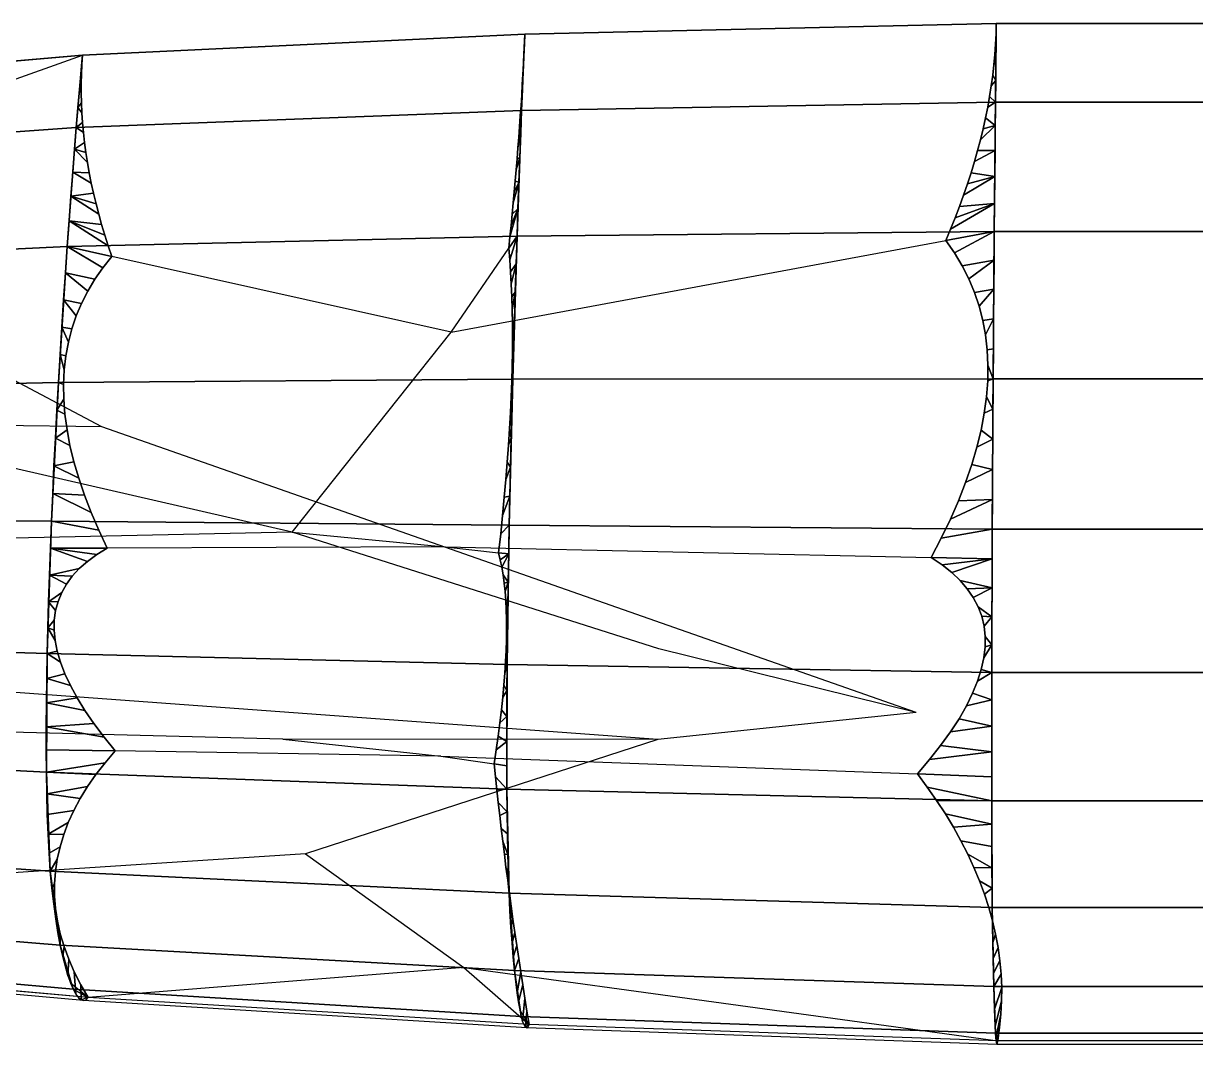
# Model space of a CAD drawing. Header units: metres. Extents: x -1431 to 1431, y -345 to 281.
# Drawn here: x -747 to -29, y -345 to 281 of the extents above; entities that cross this region are included whole.
import ezdxf

# ---------------------------------------------------------------- set-up
doc = ezdxf.new("R2010")
doc.units = ezdxf.units.M

msp = doc.modelspace()

# ---------------------------------------------------------------- linework, layer by layer
for p, q in [((-150.77, 280.88, -98.63), (-439.86, 274.37, -132.35)), ((0, 280.88, -98.63), (-150.77, 280.88, -98.63)), ((-439.86, 274.37, -132.35), (-711.01, 261.44, -201.77)), ((-961.9, 172.04, -623.26), (-711.01, 261.44, -201.77)), ((-711.01, 261.44, -201.77), (-957.79, 240.06, -311.42)), ((-699.13, 33.7, -1372.74), (-961.9, 172.04, -623.26)), ((-484.98, 91.65, -429.08), (-181.75, 147.8, -92.26)), ((-484.98, 91.65, -429.08), (-693.11, 137.97, -197.01)), ((-484.98, 91.65, -429.08), (-449.77, 143.05, -137.09)), ((-582.59, -30.88, -1114.06), (-484.98, 91.65, -429.08)), ((-582.59, -30.88, -1114.06), (-977.12, 59.32, -668.27)), ((-699.13, 33.7, -1372.74), (-1240.76, 39.12, -980.87)), ((-200, -141.42, -2435.08), (-699.13, 33.7, -1372.74)), ((-582.59, -30.88, -1114.06), (-991.45, -40.07, -650.24)), ((-357.61, -102.4, -1962.18), (-582.59, -30.88, -1114.06)), ((-582.59, -30.88, -1114.06), (-488.78, -39.91, -401.74)), ((-488.78, -39.91, -401.74), (-695.93, -40.74, -167.51)), ((-488.78, -39.91, -401.74), (-190.71, -46.48, -60.32)), ((-488.78, -39.91, -401.74), (-455.92, -43.61, -108.9)), ((-358.37, -158.08, -1961.12), (-1184.02, -97.77, -1105.21)), ((-200, -141.42, -2435.08), (-357.61, -102.4, -1962.18)), ((-200, -141.42, -2435.08), (-358.37, -158.08, -1961.12)), ((-588.25, -157.94, -1101), (-997.69, -147.39, -640.74)), ((-358.37, -158.08, -1961.12), (-588.25, -157.94, -1101)), ((-588.25, -157.94, -1101), (-491.47, -168.29, -391.52)), ((-358.37, -158.08, -1961.12), (-574.27, -228.14, -1141.45)), ((-491.47, -168.29, -391.52), (-690.97, -165.06, -166.54)), ((-491.47, -168.29, -391.52), (-199.2, -179.2, -60.63)), ((-491.47, -168.29, -391.52), (-458.67, -173.08, -111.63)), ((-574.27, -228.14, -1141.45), (-964.93, -253.73, -691.08)), ((-574.27, -228.14, -1141.45), (-477.23, -297.84, -477.07)), ((-707.56, -316.33, -214.6), (-955.94, -293.84, -315.42)), ((-710.4, -318.16, -204.05), (-960.07, -295.39, -306.5)), ((-477.23, -297.84, -477.07), (-707.56, -316.33, -214.6)), ((-477.23, -297.84, -477.07), (-149.92, -342.86, -125.4)), ((-477.23, -297.84, -477.07), (-437.22, -332.72, -153.26)), ((-707.56, -316.33, -214.6), (-718.44, -307.36, -174.09)), ((-438.7, -334.77, -141.55), (-710.4, -318.16, -204.05)), ((-437.22, -332.72, -153.26), (-707.56, -316.33, -214.6)), ((-437.22, -332.72, -153.26), (-442.92, -323.8, -108.13)), ((-150.32, -345.08, -112.95), (-438.7, -334.77, -141.55)), ((-149.92, -342.86, -125.4), (-437.22, -332.72, -153.26)), ((-149.92, -342.86, -125.4), (-151.45, -334.09, -77.27)), ((0, -342.86, -125.4), (-149.92, -342.86, -125.4)), ((0, -345.08, -112.95), (-150.32, -345.08, -112.95))]:
    msp.add_line(p, q)
for points in [[(-181.75, 147.8, -92.26), (-178.79, 154.83, -90.92), (-175.98, 161.82, -89.75), (-173.32, 168.76, -88.76), (-170.81, 175.67, -87.94), (-168.44, 182.54, -87.3), (-166.23, 189.37, -86.83), (-164.16, 196.16, -86.54), (-162.24, 202.91, -86.42), (-160.47, 209.62, -86.47), (-158.84, 216.3, -86.7), (-157.37, 222.93, -87.11), (-156.04, 229.53, -87.69), (-154.87, 236.08, -88.45), (-153.84, 242.6, -89.38), (-152.95, 249.08, -90.48), (-152.22, 255.52, -91.76), (-151.64, 261.92, -93.22), (-151.2, 268.28, -94.85), (-150.91, 274.6, -96.65), (-150.77, 280.88, -98.63)], [(-150.77, 280.88, -98.63), (-150.82, 276.34, -97.01), (-150.91, 268.19, -94.2), (-151.02, 257.85, -90.7), (-151.15, 245.88, -86.74), (-151.29, 232.6, -82.46), (-151.43, 218.25, -77.96), (-151.58, 203.01, -73.34), (-151.72, 187.02, -68.64), (-151.87, 170.42, -63.93), (-152.02, 153.31, -59.24), (-152.17, 135.77, -54.61), (-152.31, 117.9, -50.08), (-152.45, 99.77, -45.67), (-152.59, 81.45, -41.4), (-152.72, 63, -37.31), (-152.84, 44.48, -33.41), (-152.96, 25.95, -29.73), (-153.07, 7.46, -26.27), (-153.17, -10.94, -23.08), (-153.26, -29.21, -20.15), (-153.35, -47.3, -17.52), (-153.42, -65.17, -15.2), (-153.48, -82.78, -13.21), (-153.54, -100.09, -11.56), (-153.58, -117.06, -10.28), (-153.61, -133.66, -9.36), (-153.62, -149.86, -8.85), (-153.63, -165.62, -8.73), (-153.62, -180.9, -9.02), (-153.6, -195.68, -9.74), (-153.56, -209.93, -10.9), (-153.51, -223.62, -12.46), (-153.44, -236.72, -14.63), (-153.35, -249.18, -17.58), (-153.23, -261, -21.33), (-153.09, -272.14, -25.78), (-152.92, -282.57, -30.87), (-152.74, -292.28, -36.5), (-152.55, -301.24, -42.61), (-152.35, -309.44, -49.09), (-152.13, -316.84, -55.89), (-151.91, -323.43, -62.89), (-151.68, -329.18, -70.06), (-151.45, -334.09, -77.27), (-151.22, -338.11, -84.6), (-150.99, -341.25, -91.69), (-150.76, -343.46, -99.05), (-150.54, -344.75, -105.91), (-150.32, -345.08, -112.95), (-150.11, -344.43, -119.6), (-149.92, -342.86, -125.4)], [(-439.86, 274.37, -132.35), (-440.05, 269.96, -130.79), (-440.39, 262.05, -128.1), (-440.82, 252.02, -124.74), (-441.3, 240.41, -120.94), (-441.82, 227.52, -116.83), (-442.36, 213.59, -112.52), (-442.92, 198.8, -108.07), (-443.49, 183.28, -103.55), (-444.07, 167.16, -99.01), (-444.64, 150.55, -94.5), (-445.2, 133.53, -90.03), (-445.75, 116.18, -85.65), (-446.29, 98.57, -81.39), (-446.81, 80.78, -77.26), (-447.31, 62.86, -73.29), (-447.79, 44.87, -69.5), (-448.25, 26.88, -65.92), (-448.67, 8.91, -62.56), (-449.07, -8.97, -59.43), (-449.43, -26.72, -56.56), (-449.76, -44.3, -53.97), (-450.05, -61.67, -51.66), (-450.3, -78.78, -49.67), (-450.51, -95.61, -48.01), (-450.67, -112.12, -46.69), (-450.8, -128.26, -45.72), (-450.87, -144.02, -45.13), (-450.9, -159.35, -44.91), (-450.88, -174.22, -45.08), (-450.8, -188.61, -45.65), (-450.68, -202.48, -46.64), (-450.51, -215.81, -48.02), (-450.26, -228.57, -49.97), (-449.92, -240.72, -52.65), (-449.49, -252.25, -56.1), (-448.97, -263.12, -60.2), (-448.37, -273.31, -64.9), (-447.71, -282.81, -70.13), (-447, -291.57, -75.8), (-446.24, -299.59, -81.84), (-445.44, -306.85, -88.16), (-444.61, -313.32, -94.7), (-443.77, -318.97, -101.39), (-442.92, -323.8, -108.13), (-442.05, -327.78, -114.98), (-441.21, -330.89, -121.62), (-440.34, -333.1, -128.51), (-439.53, -334.4, -134.94), (-438.7, -334.77, -141.55), (-437.91, -334.2, -147.8), (-437.22, -332.72, -153.26)], [(-449.77, 143.05, -137.09), (-449.04, 150.08, -134.75), (-448.34, 157.06, -132.62), (-447.66, 164, -130.72), (-447.01, 170.88, -129.04), (-446.37, 177.71, -127.58), (-445.77, 184.5, -126.35), (-445.19, 191.23, -125.33), (-444.63, 197.92, -124.54), (-444.1, 204.56, -123.97), (-443.59, 211.15, -123.62), (-443.11, 217.69, -123.49), (-442.65, 224.19, -123.59), (-442.21, 230.63, -123.91), (-441.8, 237.02, -124.45), (-441.42, 243.37, -125.21), (-441.06, 249.67, -126.19), (-440.72, 255.92, -127.4), (-440.41, 262.11, -128.83), (-440.12, 268.27, -130.48), (-439.86, 274.37, -132.35)], [(-711.01, 261.44, -201.77), (-711.4, 257.26, -200.32), (-712.07, 249.77, -197.82), (-712.9, 240.27, -194.7), (-713.85, 229.26, -191.17), (-714.88, 217.04, -187.35), (-715.96, 203.84, -183.33), (-717.07, 189.81, -179.18), (-718.2, 175.1, -174.96), (-719.34, 159.81, -170.72), (-720.48, 144.06, -166.49), (-721.6, 127.91, -162.31), (-722.7, 111.45, -158.2), (-723.78, 94.75, -154.19), (-724.82, 77.86, -150.3), (-725.83, 60.86, -146.55), (-726.79, 43.79, -142.97), (-727.7, 26.71, -139.57), (-728.56, 9.65, -136.36), (-729.36, -7.32, -133.38), (-730.1, -24.18, -130.62), (-730.78, -40.88, -128.11), (-731.38, -57.38, -125.87), (-731.9, -73.64, -123.91), (-732.35, -89.63, -122.25), (-732.71, -105.32, -120.9), (-732.99, -120.66, -119.87), (-733.17, -135.64, -119.18), (-733.27, -150.23, -118.83), (-733.27, -164.38, -118.84), (-733.17, -178.07, -119.21), (-732.96, -191.28, -119.97), (-732.66, -203.98, -121.08), (-732.23, -216.14, -122.7), (-731.61, -227.73, -125), (-730.81, -238.73, -127.98), (-729.85, -249.11, -131.57), (-728.74, -258.86, -135.7), (-727.5, -267.95, -140.31), (-726.16, -276.35, -145.32), (-724.72, -284.05, -150.67), (-723.21, -291.02, -156.29), (-721.65, -297.24, -162.11), (-720.05, -302.7, -168.08), (-718.44, -307.36, -174.09), (-716.79, -311.22, -180.22), (-715.2, -314.25, -186.15), (-713.54, -316.42, -192.33), (-711.99, -317.73, -198.11), (-710.4, -318.16, -204.05), (-708.88, -317.68, -209.68), (-707.56, -316.33, -214.6)], [(-693.11, 137.97, -197.01), (-695.32, 144.53, -195.72), (-697.4, 151.06, -194.59), (-699.34, 157.54, -193.63), (-701.14, 163.99, -192.82), (-702.8, 170.39, -192.18), (-704.32, 176.75, -191.69), (-705.7, 183.06, -191.37), (-706.94, 189.34, -191.2), (-708.04, 195.58, -191.2), (-709.01, 201.77, -191.36), (-709.83, 207.92, -191.68), (-710.52, 214.04, -192.15), (-711.07, 220.11, -192.79), (-711.48, 226.13, -193.59), (-711.75, 232.12, -194.55), (-711.88, 238.07, -195.67), (-711.87, 243.97, -196.96), (-711.72, 249.84, -198.4), (-711.43, 255.66, -200), (-711.01, 261.44, -201.77)], [(-190.71, -46.48, -60.32), (-184.53, -34.65, -55.25), (-178.96, -23.05, -50.88), (-173.99, -11.67, -47.22), (-169.62, -0.52, -44.26), (-165.85, 10.42, -41.99), (-162.69, 21.13, -40.43), (-160.13, 31.62, -39.57), (-158.17, 41.89, -39.42), (-156.82, 51.94, -39.96), (-156.07, 61.76, -41.21), (-155.92, 71.37, -43.15), (-156.38, 80.75, -45.8), (-157.44, 89.91, -49.15), (-159.1, 98.84, -53.21), (-161.37, 107.56, -57.96), (-164.24, 116.05, -63.42), (-167.71, 124.32, -69.57), (-171.79, 132.37, -76.43), (-176.47, 140.2, -83.99), (-181.75, 147.8, -92.26)], [(-695.93, -40.74, -167.51), (-701.14, -29.71, -162.88), (-705.79, -18.9, -158.89), (-709.88, -8.31, -155.55), (-713.4, 2.06, -152.84), (-716.36, 12.2, -150.78), (-718.75, 22.13, -149.37), (-720.58, 31.84, -148.59), (-721.85, 41.32, -148.46), (-722.56, 50.59, -148.97), (-722.7, 59.64, -150.12), (-722.27, 68.46, -151.92), (-721.29, 77.07, -154.36), (-719.74, 85.45, -157.44), (-717.62, 93.61, -161.16), (-714.95, 101.56, -165.53), (-711.71, 109.28, -170.54), (-707.9, 116.78, -176.19), (-703.53, 124.07, -182.49), (-698.6, 131.13, -189.43), (-693.11, 137.97, -197.01)], [(-455.92, -43.61, -108.9), (-454.67, -32.03, -101.81), (-453.51, -20.69, -95.62), (-452.46, -9.58, -90.32), (-451.5, 1.29, -85.91), (-450.65, 11.92, -82.4), (-449.89, 22.32, -79.78), (-449.24, 32.48, -78.06), (-448.68, 42.41, -77.23), (-448.23, 52.09, -77.3), (-447.87, 61.54, -78.26), (-447.61, 70.76, -80.12), (-447.45, 79.74, -82.87), (-447.39, 88.48, -86.52), (-447.44, 96.98, -91.06), (-447.58, 105.25, -96.49), (-447.82, 113.29, -102.82), (-448.16, 121.08, -110.05), (-448.6, 128.64, -118.17), (-449.14, 135.97, -127.19), (-449.77, 143.05, -137.09)], [(-690.97, -165.06, -166.54), (-697.87, -156.58, -158.93), (-704.07, -148.33, -152.13), (-709.57, -140.32, -146.13), (-714.37, -132.55, -140.94), (-718.47, -125.02, -136.56), (-721.87, -117.73, -132.98), (-724.56, -110.68, -130.21), (-726.56, -103.87, -128.24), (-727.86, -97.29, -127.08), (-728.46, -90.96, -126.73), (-728.36, -84.86, -127.18), (-727.56, -79, -128.44), (-726.05, -73.38, -130.5), (-723.85, -68, -133.37), (-720.95, -62.86, -137.04), (-717.34, -57.96, -141.53), (-713.04, -53.29, -146.81), (-708.04, -48.87, -152.91), (-702.33, -44.68, -159.81), (-695.93, -40.74, -167.51)], [(-458.67, -173.08, -111.63), (-457.38, -164.43, -100.85), (-456.2, -156.01, -91.18), (-455.14, -147.82, -82.64), (-454.21, -139.85, -75.22), (-453.4, -132.12, -68.92), (-452.71, -124.62, -63.75), (-452.15, -117.34, -59.69), (-451.71, -110.29, -56.75), (-451.38, -103.48, -54.93), (-451.19, -96.89, -54.24), (-451.11, -90.53, -54.66), (-451.15, -84.4, -56.2), (-451.32, -78.5, -58.87), (-451.61, -72.83, -62.66), (-452.02, -67.38, -67.56), (-452.56, -62.17, -73.59), (-453.22, -57.19, -80.74), (-453.99, -52.43, -89), (-454.9, -47.9, -98.39), (-455.92, -43.61, -108.9)], [(-199.2, -179.2, -60.63), (-191.69, -170.38, -52.25), (-184.93, -161.8, -44.75), (-178.91, -153.44, -38.13), (-173.64, -145.31, -32.39), (-169.12, -137.41, -27.53), (-165.34, -129.74, -23.56), (-162.31, -122.3, -20.46), (-160.02, -115.09, -18.24), (-158.48, -108.11, -16.91), (-157.68, -101.36, -16.45), (-157.63, -94.84, -16.88), (-158.32, -88.55, -18.18), (-159.76, -82.49, -20.37), (-161.95, -76.65, -23.43), (-164.88, -71.05, -27.38), (-168.55, -65.68, -32.21), (-172.97, -60.53, -37.92), (-178.14, -55.62, -44.5), (-184.05, -50.93, -51.97), (-190.71, -46.48, -60.32)], [(-707.56, -316.33, -214.6), (-712.13, -308.43, -201.5), (-716.12, -300.56, -189.52), (-719.55, -292.74, -178.66), (-722.41, -284.94, -168.94), (-724.71, -277.18, -160.34), (-726.43, -269.46, -152.87), (-727.59, -261.77, -146.52), (-728.18, -254.12, -141.3), (-728.2, -246.5, -137.21), (-727.66, -238.92, -134.24), (-726.54, -231.38, -132.4), (-724.86, -223.87, -131.69), (-722.61, -216.39, -132.1), (-719.8, -208.95, -133.64), (-716.41, -201.55, -136.31), (-712.46, -194.18, -140.1), (-707.94, -186.85, -145.02), (-702.85, -179.55, -151.07), (-697.19, -172.29, -158.24), (-690.97, -165.06, -166.54)], [(-437.22, -332.72, -153.26), (-438.55, -324.62, -138.12), (-439.86, -316.54, -124.36), (-441.14, -308.47, -111.97), (-442.4, -300.41, -100.95), (-443.62, -292.37, -91.32), (-444.82, -284.33, -83.05), (-445.99, -276.31, -76.16), (-447.13, -268.3, -70.64), (-448.25, -260.3, -66.5), (-449.33, -252.31, -63.73), (-450.39, -244.34, -62.34), (-451.42, -236.37, -62.32), (-452.43, -228.42, -63.67), (-453.4, -220.48, -66.4), (-454.35, -212.55, -70.5), (-455.27, -204.63, -75.98), (-456.16, -196.73, -82.83), (-457.03, -188.83, -91.05), (-457.86, -180.95, -100.65), (-458.67, -173.08, -111.63)], [(-149.92, -342.86, -125.4), (-148.74, -334.67, -109.9), (-147.94, -326.48, -95.7), (-147.52, -318.3, -82.78), (-147.49, -310.11, -71.16), (-147.84, -301.92, -60.82), (-148.58, -293.74, -51.78), (-149.7, -285.55, -44.02), (-151.2, -277.37, -37.56), (-153.09, -269.18, -32.38), (-155.36, -261, -28.5), (-158.02, -252.82, -25.91), (-161.06, -244.63, -24.6), (-164.48, -236.45, -24.59), (-168.29, -228.27, -25.87), (-172.48, -220.09, -28.43), (-177.06, -211.91, -32.29), (-182.02, -203.73, -37.44), (-187.36, -195.55, -43.88), (-193.09, -187.38, -51.61), (-199.2, -179.2, -60.63)]]:
    msp.add_polyline3d(points)
for points in [[(-150.77, 280.88, -98.63), (-151.29, 232.6, -82.46), (-441.82, 227.52, -116.83), (-439.86, 274.37, -132.35)], [(150.77, 280.88, -98.63), (151.29, 232.6, -82.46), (-151.29, 232.6, -82.46), (-150.77, 280.88, -98.63)], [(-150.82, 276.34, -97.01), (-150.77, 280.88, -98.63), (-150.77, 280.88, -98.63), (-150.91, 274.6, -96.65)], [(-439.86, 274.37, -132.35), (-441.82, 227.52, -116.83), (-714.88, 217.04, -187.35), (-711.01, 261.44, -201.77)], [(-440.05, 269.96, -130.79), (-439.86, 274.37, -132.35), (-439.86, 274.37, -132.35), (-440.12, 268.27, -130.48)], [(-150.91, 268.19, -94.2), (-150.82, 276.34, -97.01), (-150.91, 274.6, -96.65), (-151.2, 268.28, -94.85)], [(-440.39, 262.05, -128.1), (-440.05, 269.96, -130.79), (-440.12, 268.27, -130.48), (-440.41, 262.11, -128.83)], [(-151.02, 257.85, -90.7), (-150.91, 268.19, -94.2), (-151.2, 268.28, -94.85), (-151.64, 261.92, -93.22)], [(-711.01, 261.44, -201.77), (-714.88, 217.04, -187.35), (-963.66, 199.24, -298.75), (-957.79, 240.06, -311.42)], [(-711.4, 257.26, -200.32), (-711.01, 261.44, -201.77), (-711.01, 261.44, -201.77), (-711.43, 255.66, -200)], [(-440.82, 252.02, -124.74), (-440.39, 262.05, -128.1), (-440.41, 262.11, -128.83), (-440.72, 255.92, -127.4)], [(-151.02, 257.85, -90.7), (-151.02, 257.85, -90.7), (-151.64, 261.92, -93.22), (-152.22, 255.52, -91.76)], [(-712.07, 249.77, -197.82), (-711.4, 257.26, -200.32), (-711.43, 255.66, -200), (-711.72, 249.84, -198.4)], [(-441.3, 240.41, -120.94), (-440.82, 252.02, -124.74), (-441.06, 249.67, -126.19), (-441.42, 243.37, -125.21)], [(-440.82, 252.02, -124.74), (-440.82, 252.02, -124.74), (-440.72, 255.92, -127.4), (-441.06, 249.67, -126.19)], [(-151.15, 245.88, -86.74), (-151.02, 257.85, -90.7), (-152.22, 255.52, -91.76), (-152.95, 249.08, -90.48)], [(-712.9, 240.27, -194.7), (-712.07, 249.77, -197.82), (-711.72, 249.84, -198.4), (-711.87, 243.97, -196.96)], [(-151.29, 232.6, -82.46), (-151.15, 245.88, -86.74), (-153.84, 242.6, -89.38), (-154.87, 236.08, -88.45)], [(-151.15, 245.88, -86.74), (-151.15, 245.88, -86.74), (-152.95, 249.08, -90.48), (-153.84, 242.6, -89.38)], [(-713.85, 229.26, -191.17), (-712.9, 240.27, -194.7), (-711.88, 238.07, -195.67), (-711.75, 232.12, -194.55)], [(-712.9, 240.27, -194.7), (-712.9, 240.27, -194.7), (-711.87, 243.97, -196.96), (-711.88, 238.07, -195.67)], [(-441.82, 227.52, -116.83), (-441.3, 240.41, -120.94), (-441.8, 237.02, -124.45), (-442.21, 230.63, -123.91)], [(-441.3, 240.41, -120.94), (-441.3, 240.41, -120.94), (-441.42, 243.37, -125.21), (-441.8, 237.02, -124.45)], [(-713.85, 229.26, -191.17), (-713.85, 229.26, -191.17), (-711.75, 232.12, -194.55), (-711.48, 226.13, -193.59)], [(-151.29, 232.6, -82.46), (-152.02, 153.31, -59.24), (-444.64, 150.55, -94.5), (-441.82, 227.52, -116.83)], [(-441.82, 227.52, -116.83), (-441.82, 227.52, -116.83), (-442.21, 230.63, -123.91), (-442.65, 224.19, -123.59)], [(-151.43, 218.25, -77.96), (-151.29, 232.6, -82.46), (-156.04, 229.53, -87.69), (-157.37, 222.93, -87.11)], [(-151.29, 232.6, -82.46), (-151.29, 232.6, -82.46), (-154.87, 236.08, -88.45), (-156.04, 229.53, -87.69)], [(151.29, 232.6, -82.46), (152.02, 153.31, -59.24), (-152.02, 153.31, -59.24), (-151.29, 232.6, -82.46)], [(-441.82, 227.52, -116.83), (-444.64, 150.55, -94.5), (-720.48, 144.06, -166.49), (-714.88, 217.04, -187.35)], [(-714.88, 217.04, -187.35), (-713.85, 229.26, -191.17), (-711.48, 226.13, -193.59), (-711.07, 220.11, -192.79)], [(-442.36, 213.59, -112.52), (-441.82, 227.52, -116.83), (-442.65, 224.19, -123.59), (-443.11, 217.69, -123.49)], [(-151.43, 218.25, -77.96), (-151.43, 218.25, -77.96), (-157.37, 222.93, -87.11), (-158.84, 216.3, -86.7)], [(-714.88, 217.04, -187.35), (-720.48, 144.06, -166.49), (-972.2, 132.1, -280.33), (-963.66, 199.24, -298.75)], [(-715.96, 203.84, -183.33), (-714.88, 217.04, -187.35), (-710.52, 214.04, -192.15), (-709.83, 207.92, -191.68)], [(-714.88, 217.04, -187.35), (-714.88, 217.04, -187.35), (-711.07, 220.11, -192.79), (-710.52, 214.04, -192.15)], [(-442.36, 213.59, -112.52), (-442.36, 213.59, -112.52), (-443.11, 217.69, -123.49), (-443.59, 211.15, -123.62)], [(-151.58, 203.01, -73.34), (-151.43, 218.25, -77.96), (-160.47, 209.62, -86.47), (-162.24, 202.91, -86.42)], [(-151.43, 218.25, -77.96), (-151.43, 218.25, -77.96), (-158.84, 216.3, -86.7), (-160.47, 209.62, -86.47)], [(-442.92, 198.8, -108.07), (-442.36, 213.59, -112.52), (-444.1, 204.56, -123.97), (-444.63, 197.92, -124.54)], [(-442.36, 213.59, -112.52), (-442.36, 213.59, -112.52), (-443.59, 211.15, -123.62), (-444.1, 204.56, -123.97)], [(-717.07, 189.81, -179.18), (-715.96, 203.84, -183.33), (-708.04, 195.58, -191.2), (-706.94, 189.34, -191.2)], [(-715.96, 203.84, -183.33), (-715.96, 203.84, -183.33), (-709.83, 207.92, -191.68), (-709.01, 201.77, -191.36)], [(-715.96, 203.84, -183.33), (-715.96, 203.84, -183.33), (-709.01, 201.77, -191.36), (-708.04, 195.58, -191.2)], [(-151.72, 187.02, -68.64), (-151.58, 203.01, -73.34), (-164.16, 196.16, -86.54), (-166.23, 189.37, -86.83)], [(-151.58, 203.01, -73.34), (-151.58, 203.01, -73.34), (-162.24, 202.91, -86.42), (-164.16, 196.16, -86.54)], [(-443.49, 183.28, -103.55), (-442.92, 198.8, -108.07), (-445.19, 191.23, -125.33), (-445.77, 184.5, -126.35)], [(-442.92, 198.8, -108.07), (-442.92, 198.8, -108.07), (-444.63, 197.92, -124.54), (-445.19, 191.23, -125.33)], [(-718.2, 175.1, -174.96), (-717.07, 189.81, -179.18), (-705.7, 183.06, -191.37), (-704.32, 176.75, -191.69)], [(-717.07, 189.81, -179.18), (-717.07, 189.81, -179.18), (-706.94, 189.34, -191.2), (-705.7, 183.06, -191.37)], [(-151.87, 170.42, -63.93), (-151.72, 187.02, -68.64), (-170.81, 175.67, -87.94), (-173.32, 168.76, -88.76)], [(-151.72, 187.02, -68.64), (-151.72, 187.02, -68.64), (-168.44, 182.54, -87.3), (-170.81, 175.67, -87.94)], [(-151.72, 187.02, -68.64), (-151.72, 187.02, -68.64), (-166.23, 189.37, -86.83), (-168.44, 182.54, -87.3)], [(-444.07, 167.16, -99.01), (-443.49, 183.28, -103.55), (-447.01, 170.88, -129.04), (-447.66, 164, -130.72)], [(-443.49, 183.28, -103.55), (-443.49, 183.28, -103.55), (-446.37, 177.71, -127.58), (-447.01, 170.88, -129.04)], [(-443.49, 183.28, -103.55), (-443.49, 183.28, -103.55), (-445.77, 184.5, -126.35), (-446.37, 177.71, -127.58)], [(-719.34, 159.81, -170.72), (-718.2, 175.1, -174.96), (-701.14, 163.99, -192.82), (-699.34, 157.54, -193.63)], [(-718.2, 175.1, -174.96), (-718.2, 175.1, -174.96), (-704.32, 176.75, -191.69), (-702.8, 170.39, -192.18)], [(-718.2, 175.1, -174.96), (-718.2, 175.1, -174.96), (-702.8, 170.39, -192.18), (-701.14, 163.99, -192.82)], [(-444.64, 150.55, -94.5), (-444.07, 167.16, -99.01), (-449.04, 150.08, -134.75), (-449.77, 143.05, -137.09)], [(-444.07, 167.16, -99.01), (-444.07, 167.16, -99.01), (-448.34, 157.06, -132.62), (-449.04, 150.08, -134.75)], [(-444.07, 167.16, -99.01), (-444.07, 167.16, -99.01), (-447.66, 164, -130.72), (-448.34, 157.06, -132.62)], [(-152.02, 153.31, -59.24), (-151.87, 170.42, -63.93), (-178.79, 154.83, -90.92), (-181.75, 147.8, -92.26)], [(-151.87, 170.42, -63.93), (-151.87, 170.42, -63.93), (-175.98, 161.82, -89.75), (-178.79, 154.83, -90.92)], [(-151.87, 170.42, -63.93), (-151.87, 170.42, -63.93), (-173.32, 168.76, -88.76), (-175.98, 161.82, -89.75)], [(-720.48, 144.06, -166.49), (-719.34, 159.81, -170.72), (-695.32, 144.53, -195.72), (-693.11, 137.97, -197.01)], [(-719.34, 159.81, -170.72), (-719.34, 159.81, -170.72), (-697.4, 151.06, -194.59), (-695.32, 144.53, -195.72)], [(-719.34, 159.81, -170.72), (-719.34, 159.81, -170.72), (-699.34, 157.54, -193.63), (-697.4, 151.06, -194.59)], [(-152.02, 153.31, -59.24), (-152.72, 63, -37.31), (-447.31, 62.86, -73.29), (-444.64, 150.55, -94.5)], [(-152.02, 153.31, -59.24), (-152.02, 153.31, -59.24), (-181.75, 147.8, -92.26), (-176.47, 140.2, -83.99)], [(-152.17, 135.77, -54.61), (-152.02, 153.31, -59.24), (-176.47, 140.2, -83.99), (-171.79, 132.37, -76.43)], [(152.02, 153.31, -59.24), (152.72, 63, -37.31), (-152.72, 63, -37.31), (-152.02, 153.31, -59.24)], [(-720.48, 144.06, -166.49), (-725.83, 60.86, -146.55), (-980.44, 55.5, -262.55), (-972.2, 132.1, -280.33)], [(-444.64, 150.55, -94.5), (-447.31, 62.86, -73.29), (-725.83, 60.86, -146.55), (-720.48, 144.06, -166.49)], [(-721.6, 127.91, -162.31), (-720.48, 144.06, -166.49), (-698.6, 131.13, -189.43), (-703.53, 124.07, -182.49)], [(-720.48, 144.06, -166.49), (-720.48, 144.06, -166.49), (-693.11, 137.97, -197.01), (-698.6, 131.13, -189.43)], [(-444.64, 150.55, -94.5), (-444.64, 150.55, -94.5), (-449.77, 143.05, -137.09), (-449.14, 135.97, -127.19)], [(-445.2, 133.53, -90.03), (-444.64, 150.55, -94.5), (-449.14, 135.97, -127.19), (-448.6, 128.64, -118.17)], [(-445.2, 133.53, -90.03), (-445.2, 133.53, -90.03), (-448.6, 128.64, -118.17), (-448.16, 121.08, -110.05)], [(-445.75, 116.18, -85.65), (-445.2, 133.53, -90.03), (-448.16, 121.08, -110.05), (-447.82, 113.29, -102.82)], [(-152.17, 135.77, -54.61), (-152.17, 135.77, -54.61), (-171.79, 132.37, -76.43), (-167.71, 124.32, -69.57)], [(-152.31, 117.9, -50.08), (-152.17, 135.77, -54.61), (-167.71, 124.32, -69.57), (-164.24, 116.05, -63.42)], [(-722.7, 111.45, -158.2), (-721.6, 127.91, -162.31), (-707.9, 116.78, -176.19), (-711.71, 109.28, -170.54)], [(-721.6, 127.91, -162.31), (-721.6, 127.91, -162.31), (-703.53, 124.07, -182.49), (-707.9, 116.78, -176.19)], [(-445.75, 116.18, -85.65), (-445.75, 116.18, -85.65), (-447.82, 113.29, -102.82), (-447.58, 105.25, -96.49)], [(-446.29, 98.57, -81.39), (-445.75, 116.18, -85.65), (-447.58, 105.25, -96.49), (-447.44, 96.98, -91.06)], [(-152.31, 117.9, -50.08), (-152.31, 117.9, -50.08), (-164.24, 116.05, -63.42), (-161.37, 107.56, -57.96)], [(-152.45, 99.77, -45.67), (-152.31, 117.9, -50.08), (-161.37, 107.56, -57.96), (-159.1, 98.84, -53.21)], [(-723.78, 94.75, -154.19), (-722.7, 111.45, -158.2), (-714.95, 101.56, -165.53), (-717.62, 93.61, -161.16)], [(-722.7, 111.45, -158.2), (-722.7, 111.45, -158.2), (-711.71, 109.28, -170.54), (-714.95, 101.56, -165.53)], [(-724.82, 77.86, -150.3), (-723.78, 94.75, -154.19), (-719.74, 85.45, -157.44), (-721.29, 77.07, -154.36)], [(-723.78, 94.75, -154.19), (-723.78, 94.75, -154.19), (-717.62, 93.61, -161.16), (-719.74, 85.45, -157.44)], [(-446.81, 80.78, -77.26), (-446.29, 98.57, -81.39), (-447.39, 88.48, -86.52), (-447.45, 79.74, -82.87)], [(-446.29, 98.57, -81.39), (-446.29, 98.57, -81.39), (-447.44, 96.98, -91.06), (-447.39, 88.48, -86.52)], [(-152.45, 99.77, -45.67), (-152.45, 99.77, -45.67), (-159.1, 98.84, -53.21), (-157.44, 89.91, -49.15)], [(-152.59, 81.45, -41.4), (-152.45, 99.77, -45.67), (-157.44, 89.91, -49.15), (-156.38, 80.75, -45.8)], [(-447.31, 62.86, -73.29), (-446.81, 80.78, -77.26), (-447.45, 79.74, -82.87), (-447.61, 70.76, -80.12)], [(-152.72, 63, -37.31), (-152.59, 81.45, -41.4), (-156.38, 80.75, -45.8), (-155.92, 71.37, -43.15)], [(-725.83, 60.86, -146.55), (-724.82, 77.86, -150.3), (-722.27, 68.46, -151.92), (-722.7, 59.64, -150.12)], [(-724.82, 77.86, -150.3), (-724.82, 77.86, -150.3), (-721.29, 77.07, -154.36), (-722.27, 68.46, -151.92)], [(-447.31, 62.86, -73.29), (-447.31, 62.86, -73.29), (-447.61, 70.76, -80.12), (-447.87, 61.54, -78.26)], [(-152.72, 63, -37.31), (-152.72, 63, -37.31), (-155.92, 71.37, -43.15), (-156.07, 61.76, -41.21)], [(-725.83, 60.86, -146.55), (-730.1, -24.18, -130.62), (-987.12, -22.84, -248.12), (-980.44, 55.5, -262.55)], [(-447.31, 62.86, -73.29), (-449.43, -26.72, -56.56), (-730.1, -24.18, -130.62), (-725.83, 60.86, -146.55)], [(-726.79, 43.79, -142.97), (-725.83, 60.86, -146.55), (-722.7, 59.64, -150.12), (-722.56, 50.59, -148.97)], [(-152.72, 63, -37.31), (-153.26, -29.21, -20.15), (-449.43, -26.72, -56.56), (-447.31, 62.86, -73.29)], [(-447.79, 44.87, -69.5), (-447.31, 62.86, -73.29), (-447.87, 61.54, -78.26), (-448.23, 52.09, -77.3)], [(-152.84, 44.48, -33.41), (-152.72, 63, -37.31), (-156.07, 61.76, -41.21), (-156.82, 51.94, -39.96)], [(152.72, 63, -37.31), (153.26, -29.21, -20.15), (-153.26, -29.21, -20.15), (-152.72, 63, -37.31)], [(-726.79, 43.79, -142.97), (-726.79, 43.79, -142.97), (-722.56, 50.59, -148.97), (-721.85, 41.32, -148.46)], [(-447.79, 44.87, -69.5), (-447.79, 44.87, -69.5), (-448.23, 52.09, -77.3), (-448.68, 42.41, -77.23)], [(-152.84, 44.48, -33.41), (-152.84, 44.48, -33.41), (-156.82, 51.94, -39.96), (-158.17, 41.89, -39.42)], [(-727.7, 26.71, -139.57), (-726.79, 43.79, -142.97), (-721.85, 41.32, -148.46), (-720.58, 31.84, -148.59)], [(-448.25, 26.88, -65.92), (-447.79, 44.87, -69.5), (-448.68, 42.41, -77.23), (-449.24, 32.48, -78.06)], [(-152.96, 25.95, -29.73), (-152.84, 44.48, -33.41), (-158.17, 41.89, -39.42), (-160.13, 31.62, -39.57)], [(-727.7, 26.71, -139.57), (-727.7, 26.71, -139.57), (-720.58, 31.84, -148.59), (-718.75, 22.13, -149.37)], [(-448.25, 26.88, -65.92), (-448.25, 26.88, -65.92), (-449.24, 32.48, -78.06), (-449.89, 22.32, -79.78)], [(-152.96, 25.95, -29.73), (-152.96, 25.95, -29.73), (-160.13, 31.62, -39.57), (-162.69, 21.13, -40.43)], [(-728.56, 9.65, -136.36), (-727.7, 26.71, -139.57), (-718.75, 22.13, -149.37), (-716.36, 12.2, -150.78)], [(-448.67, 8.91, -62.56), (-448.25, 26.88, -65.92), (-449.89, 22.32, -79.78), (-450.65, 11.92, -82.4)], [(-153.07, 7.46, -26.27), (-152.96, 25.95, -29.73), (-162.69, 21.13, -40.43), (-165.85, 10.42, -41.99)], [(-729.36, -7.32, -133.38), (-728.56, 9.65, -136.36), (-713.4, 2.06, -152.84), (-709.88, -8.31, -155.55)], [(-728.56, 9.65, -136.36), (-728.56, 9.65, -136.36), (-716.36, 12.2, -150.78), (-713.4, 2.06, -152.84)], [(-449.07, -8.97, -59.43), (-448.67, 8.91, -62.56), (-451.5, 1.29, -85.91), (-452.46, -9.58, -90.32)], [(-448.67, 8.91, -62.56), (-448.67, 8.91, -62.56), (-450.65, 11.92, -82.4), (-451.5, 1.29, -85.91)], [(-153.17, -10.94, -23.08), (-153.07, 7.46, -26.27), (-169.62, -0.52, -44.26), (-173.99, -11.67, -47.22)], [(-153.07, 7.46, -26.27), (-153.07, 7.46, -26.27), (-165.85, 10.42, -41.99), (-169.62, -0.52, -44.26)], [(-730.1, -24.18, -130.62), (-729.36, -7.32, -133.38), (-705.79, -18.9, -158.89), (-701.14, -29.71, -162.88)], [(-729.36, -7.32, -133.38), (-729.36, -7.32, -133.38), (-709.88, -8.31, -155.55), (-705.79, -18.9, -158.89)], [(-449.43, -26.72, -56.56), (-449.07, -8.97, -59.43), (-453.51, -20.69, -95.62), (-454.67, -32.03, -101.81)], [(-449.07, -8.97, -59.43), (-449.07, -8.97, -59.43), (-452.46, -9.58, -90.32), (-453.51, -20.69, -95.62)], [(-153.26, -29.21, -20.15), (-153.17, -10.94, -23.08), (-178.96, -23.05, -50.88), (-184.53, -34.65, -55.25)], [(-153.17, -10.94, -23.08), (-153.17, -10.94, -23.08), (-173.99, -11.67, -47.22), (-178.96, -23.05, -50.88)], [(-730.1, -24.18, -130.62), (-732.71, -105.32, -120.9), (-991.36, -97.67, -238.98), (-987.12, -22.84, -248.12)], [(-449.43, -26.72, -56.56), (-450.67, -112.12, -46.69), (-732.71, -105.32, -120.9), (-730.1, -24.18, -130.62)], [(-730.78, -40.88, -128.11), (-730.1, -24.18, -130.62), (-701.14, -29.71, -162.88), (-695.93, -40.74, -167.51)], [(-449.76, -44.3, -53.97), (-449.43, -26.72, -56.56), (-454.67, -32.03, -101.81), (-455.92, -43.61, -108.9)], [(-153.26, -29.21, -20.15), (-153.58, -117.06, -10.28), (-450.67, -112.12, -46.69), (-449.43, -26.72, -56.56)], [(-153.35, -47.3, -17.52), (-153.26, -29.21, -20.15), (-184.53, -34.65, -55.25), (-190.71, -46.48, -60.32)], [(153.26, -29.21, -20.15), (153.58, -117.06, -10.28), (-153.58, -117.06, -10.28), (-153.26, -29.21, -20.15)], [(-731.38, -57.38, -125.87), (-730.78, -40.88, -128.11), (-708.04, -48.87, -152.91), (-713.04, -53.29, -146.81)], [(-730.78, -40.88, -128.11), (-730.78, -40.88, -128.11), (-695.93, -40.74, -167.51), (-702.33, -44.68, -159.81)], [(-730.78, -40.88, -128.11), (-730.78, -40.88, -128.11), (-702.33, -44.68, -159.81), (-708.04, -48.87, -152.91)], [(-449.76, -44.3, -53.97), (-449.76, -44.3, -53.97), (-455.92, -43.61, -108.9), (-454.9, -47.9, -98.39)], [(-449.76, -44.3, -53.97), (-449.76, -44.3, -53.97), (-454.9, -47.9, -98.39), (-453.99, -52.43, -89)], [(-450.05, -61.67, -51.66), (-449.76, -44.3, -53.97), (-453.99, -52.43, -89), (-453.22, -57.19, -80.74)], [(-153.35, -47.3, -17.52), (-153.35, -47.3, -17.52), (-190.71, -46.48, -60.32), (-184.05, -50.93, -51.97)], [(-153.35, -47.3, -17.52), (-153.35, -47.3, -17.52), (-184.05, -50.93, -51.97), (-178.14, -55.62, -44.5)], [(-153.42, -65.17, -15.2), (-153.35, -47.3, -17.52), (-178.14, -55.62, -44.5), (-172.97, -60.53, -37.92)], [(-731.9, -73.64, -123.91), (-731.38, -57.38, -125.87), (-720.95, -62.86, -137.04), (-723.85, -68, -133.37)], [(-731.38, -57.38, -125.87), (-731.38, -57.38, -125.87), (-713.04, -53.29, -146.81), (-717.34, -57.96, -141.53)], [(-731.38, -57.38, -125.87), (-731.38, -57.38, -125.87), (-717.34, -57.96, -141.53), (-720.95, -62.86, -137.04)], [(-450.05, -61.67, -51.66), (-450.05, -61.67, -51.66), (-453.22, -57.19, -80.74), (-452.56, -62.17, -73.59)], [(-450.05, -61.67, -51.66), (-450.05, -61.67, -51.66), (-452.56, -62.17, -73.59), (-452.02, -67.38, -67.56)], [(-450.3, -78.78, -49.67), (-450.05, -61.67, -51.66), (-452.02, -67.38, -67.56), (-451.61, -72.83, -62.66)], [(-153.42, -65.17, -15.2), (-153.42, -65.17, -15.2), (-172.97, -60.53, -37.92), (-168.55, -65.68, -32.21)], [(-731.9, -73.64, -123.91), (-731.9, -73.64, -123.91), (-723.85, -68, -133.37), (-726.05, -73.38, -130.5)], [(-153.42, -65.17, -15.2), (-153.42, -65.17, -15.2), (-168.55, -65.68, -32.21), (-164.88, -71.05, -27.38)], [(-153.48, -82.78, -13.21), (-153.42, -65.17, -15.2), (-164.88, -71.05, -27.38), (-161.95, -76.65, -23.43)], [(-732.35, -89.63, -122.25), (-731.9, -73.64, -123.91), (-727.56, -79, -128.44), (-728.36, -84.86, -127.18)], [(-731.9, -73.64, -123.91), (-731.9, -73.64, -123.91), (-726.05, -73.38, -130.5), (-727.56, -79, -128.44)], [(-450.3, -78.78, -49.67), (-450.3, -78.78, -49.67), (-451.61, -72.83, -62.66), (-451.32, -78.5, -58.87)], [(-450.3, -78.78, -49.67), (-450.3, -78.78, -49.67), (-451.32, -78.5, -58.87), (-451.15, -84.4, -56.2)], [(-450.51, -95.61, -48.01), (-450.3, -78.78, -49.67), (-451.15, -84.4, -56.2), (-451.11, -90.53, -54.66)], [(-153.48, -82.78, -13.21), (-153.48, -82.78, -13.21), (-161.95, -76.65, -23.43), (-159.76, -82.49, -20.37)], [(-732.35, -89.63, -122.25), (-732.35, -89.63, -122.25), (-728.36, -84.86, -127.18), (-728.46, -90.96, -126.73)], [(-153.48, -82.78, -13.21), (-153.48, -82.78, -13.21), (-159.76, -82.49, -20.37), (-158.32, -88.55, -18.18)], [(-153.54, -100.09, -11.56), (-153.48, -82.78, -13.21), (-158.32, -88.55, -18.18), (-157.63, -94.84, -16.88)], [(-732.71, -105.32, -120.9), (-732.35, -89.63, -122.25), (-727.86, -97.29, -127.08), (-726.56, -103.87, -128.24)], [(-732.35, -89.63, -122.25), (-732.35, -89.63, -122.25), (-728.46, -90.96, -126.73), (-727.86, -97.29, -127.08)], [(-450.51, -95.61, -48.01), (-450.51, -95.61, -48.01), (-451.11, -90.53, -54.66), (-451.19, -96.89, -54.24)], [(-732.71, -105.32, -120.9), (-733.17, -178.07, -119.21), (-992.41, -164.85, -236.7), (-991.36, -97.67, -238.98)], [(-450.67, -112.12, -46.69), (-450.51, -95.61, -48.01), (-451.38, -103.48, -54.93), (-451.71, -110.29, -56.75)], [(-450.51, -95.61, -48.01), (-450.51, -95.61, -48.01), (-451.19, -96.89, -54.24), (-451.38, -103.48, -54.93)], [(-153.58, -117.06, -10.28), (-153.54, -100.09, -11.56), (-158.48, -108.11, -16.91), (-160.02, -115.09, -18.24)], [(-153.54, -100.09, -11.56), (-153.54, -100.09, -11.56), (-157.68, -101.36, -16.45), (-158.48, -108.11, -16.91)], [(-153.54, -100.09, -11.56), (-153.54, -100.09, -11.56), (-157.63, -94.84, -16.88), (-157.68, -101.36, -16.45)], [(-450.67, -112.12, -46.69), (-450.8, -188.61, -45.65), (-733.17, -178.07, -119.21), (-732.71, -105.32, -120.9)], [(-732.99, -120.66, -119.87), (-732.71, -105.32, -120.9), (-724.56, -110.68, -130.21), (-721.87, -117.73, -132.98)], [(-732.71, -105.32, -120.9), (-732.71, -105.32, -120.9), (-726.56, -103.87, -128.24), (-724.56, -110.68, -130.21)], [(-450.8, -128.26, -45.72), (-450.67, -112.12, -46.69), (-452.15, -117.34, -59.69), (-452.71, -124.62, -63.75)], [(-450.67, -112.12, -46.69), (-450.67, -112.12, -46.69), (-451.71, -110.29, -56.75), (-452.15, -117.34, -59.69)], [(-153.58, -117.06, -10.28), (-153.6, -195.68, -9.74), (-450.8, -188.61, -45.65), (-450.67, -112.12, -46.69)], [(-733.17, -135.64, -119.18), (-732.99, -120.66, -119.87), (-718.47, -125.02, -136.56), (-714.37, -132.55, -140.94)], [(-732.99, -120.66, -119.87), (-732.99, -120.66, -119.87), (-721.87, -117.73, -132.98), (-718.47, -125.02, -136.56)], [(-153.61, -133.66, -9.36), (-153.58, -117.06, -10.28), (-162.31, -122.3, -20.46), (-165.34, -129.74, -23.56)], [(-153.58, -117.06, -10.28), (-153.58, -117.06, -10.28), (-160.02, -115.09, -18.24), (-162.31, -122.3, -20.46)], [(153.58, -117.06, -10.28), (153.6, -195.68, -9.74), (-153.6, -195.68, -9.74), (-153.58, -117.06, -10.28)], [(-450.87, -144.02, -45.13), (-450.8, -128.26, -45.72), (-453.4, -132.12, -68.92), (-454.21, -139.85, -75.22)], [(-450.8, -128.26, -45.72), (-450.8, -128.26, -45.72), (-452.71, -124.62, -63.75), (-453.4, -132.12, -68.92)], [(-733.27, -150.23, -118.83), (-733.17, -135.64, -119.18), (-709.57, -140.32, -146.13), (-704.07, -148.33, -152.13)], [(-733.17, -135.64, -119.18), (-733.17, -135.64, -119.18), (-714.37, -132.55, -140.94), (-709.57, -140.32, -146.13)], [(-153.62, -149.86, -8.85), (-153.61, -133.66, -9.36), (-169.12, -137.41, -27.53), (-173.64, -145.31, -32.39)], [(-153.61, -133.66, -9.36), (-153.61, -133.66, -9.36), (-165.34, -129.74, -23.56), (-169.12, -137.41, -27.53)], [(-450.87, -144.02, -45.13), (-450.87, -144.02, -45.13), (-454.21, -139.85, -75.22), (-455.14, -147.82, -82.64)], [(-733.27, -150.23, -118.83), (-733.27, -150.23, -118.83), (-704.07, -148.33, -152.13), (-697.87, -156.58, -158.93)], [(-733.27, -164.38, -118.84), (-733.27, -150.23, -118.83), (-697.87, -156.58, -158.93), (-690.97, -165.06, -166.54)], [(-450.9, -159.35, -44.91), (-450.87, -144.02, -45.13), (-455.14, -147.82, -82.64), (-456.2, -156.01, -91.18)], [(-153.63, -165.62, -8.73), (-153.62, -149.86, -8.85), (-178.91, -153.44, -38.13), (-184.93, -161.8, -44.75)], [(-153.62, -149.86, -8.85), (-153.62, -149.86, -8.85), (-173.64, -145.31, -32.39), (-178.91, -153.44, -38.13)], [(-450.9, -159.35, -44.91), (-450.9, -159.35, -44.91), (-456.2, -156.01, -91.18), (-457.38, -164.43, -100.85)], [(-733.17, -178.07, -119.21), (-730.81, -238.73, -127.98), (-989.32, -221, -243.37), (-992.41, -164.85, -236.7)], [(-733.17, -178.07, -119.21), (-733.27, -164.38, -118.84), (-690.97, -165.06, -166.54), (-697.19, -172.29, -158.24)], [(-450.88, -174.22, -45.08), (-450.9, -159.35, -44.91), (-457.38, -164.43, -100.85), (-458.67, -173.08, -111.63)], [(-153.63, -165.62, -8.73), (-153.63, -165.62, -8.73), (-184.93, -161.8, -44.75), (-191.69, -170.38, -52.25)], [(-733.17, -178.07, -119.21), (-733.17, -178.07, -119.21), (-697.19, -172.29, -158.24), (-702.85, -179.55, -151.07)], [(-153.62, -180.9, -9.02), (-153.63, -165.62, -8.73), (-191.69, -170.38, -52.25), (-199.2, -179.2, -60.63)], [(-732.96, -191.28, -119.97), (-733.17, -178.07, -119.21), (-702.85, -179.55, -151.07), (-707.94, -186.85, -145.02)], [(-450.8, -188.61, -45.65), (-449.49, -252.25, -56.1), (-730.81, -238.73, -127.98), (-733.17, -178.07, -119.21)], [(-450.8, -188.61, -45.65), (-450.88, -174.22, -45.08), (-458.67, -173.08, -111.63), (-457.86, -180.95, -100.65)], [(-153.6, -195.68, -9.74), (-153.62, -180.9, -9.02), (-199.2, -179.2, -60.63), (-193.09, -187.38, -51.61)], [(-732.96, -191.28, -119.97), (-732.96, -191.28, -119.97), (-707.94, -186.85, -145.02), (-712.46, -194.18, -140.1)], [(-450.8, -188.61, -45.65), (-450.8, -188.61, -45.65), (-457.86, -180.95, -100.65), (-457.03, -188.83, -91.05)], [(-732.66, -203.98, -121.08), (-732.96, -191.28, -119.97), (-712.46, -194.18, -140.1), (-716.41, -201.55, -136.31)], [(-450.68, -202.48, -46.64), (-450.8, -188.61, -45.65), (-457.03, -188.83, -91.05), (-456.16, -196.73, -82.83)], [(-153.6, -195.68, -9.74), (-153.23, -261, -21.33), (-449.49, -252.25, -56.1), (-450.8, -188.61, -45.65)], [(-153.6, -195.68, -9.74), (-153.6, -195.68, -9.74), (-193.09, -187.38, -51.61), (-187.36, -195.55, -43.88)], [(-450.68, -202.48, -46.64), (-450.68, -202.48, -46.64), (-456.16, -196.73, -82.83), (-455.27, -204.63, -75.98)], [(-153.56, -209.93, -10.9), (-153.6, -195.68, -9.74), (-187.36, -195.55, -43.88), (-182.02, -203.73, -37.44)], [(153.6, -195.68, -9.74), (153.23, -261, -21.33), (-153.23, -261, -21.33), (-153.6, -195.68, -9.74)], [(-732.23, -216.14, -122.7), (-732.66, -203.98, -121.08), (-716.41, -201.55, -136.31), (-719.8, -208.95, -133.64)], [(-450.51, -215.81, -48.02), (-450.68, -202.48, -46.64), (-455.27, -204.63, -75.98), (-454.35, -212.55, -70.5)], [(-153.56, -209.93, -10.9), (-153.56, -209.93, -10.9), (-182.02, -203.73, -37.44), (-177.06, -211.91, -32.29)], [(-732.23, -216.14, -122.7), (-732.23, -216.14, -122.7), (-719.8, -208.95, -133.64), (-722.61, -216.39, -132.1)], [(-450.26, -228.57, -49.97), (-450.51, -215.81, -48.02), (-454.35, -212.55, -70.5), (-453.4, -220.48, -66.4)], [(-153.51, -223.62, -12.46), (-153.56, -209.93, -10.9), (-177.06, -211.91, -32.29), (-172.48, -220.09, -28.43)], [(-730.81, -238.73, -127.98), (-724.72, -284.05, -150.67), (-980.71, -263.17, -261.95), (-989.32, -221, -243.37)], [(-731.61, -227.73, -125), (-732.23, -216.14, -122.7), (-722.61, -216.39, -132.1), (-724.86, -223.87, -131.69)], [(-450.26, -228.57, -49.97), (-450.26, -228.57, -49.97), (-453.4, -220.48, -66.4), (-452.43, -228.42, -63.67)], [(-153.44, -236.72, -14.63), (-153.51, -223.62, -12.46), (-172.48, -220.09, -28.43), (-168.29, -228.27, -25.87)], [(-730.81, -238.73, -127.98), (-731.61, -227.73, -125), (-724.86, -223.87, -131.69), (-726.54, -231.38, -132.4)], [(-449.92, -240.72, -52.65), (-450.26, -228.57, -49.97), (-452.43, -228.42, -63.67), (-451.42, -236.37, -62.32)], [(-153.44, -236.72, -14.63), (-153.44, -236.72, -14.63), (-168.29, -228.27, -25.87), (-164.48, -236.45, -24.59)], [(-730.81, -238.73, -127.98), (-730.81, -238.73, -127.98), (-726.54, -231.38, -132.4), (-727.66, -238.92, -134.24)], [(-449.49, -252.25, -56.1), (-449.92, -240.72, -52.65), (-451.42, -236.37, -62.32), (-450.39, -244.34, -62.34)], [(-153.35, -249.18, -17.58), (-153.44, -236.72, -14.63), (-164.48, -236.45, -24.59), (-161.06, -244.63, -24.6)], [(-729.85, -249.11, -131.57), (-730.81, -238.73, -127.98), (-727.66, -238.92, -134.24), (-728.2, -246.5, -137.21)], [(-449.49, -252.25, -56.1), (-446.24, -299.59, -81.84), (-724.72, -284.05, -150.67), (-730.81, -238.73, -127.98)], [(-449.49, -252.25, -56.1), (-449.49, -252.25, -56.1), (-450.39, -244.34, -62.34), (-449.33, -252.31, -63.73)], [(-728.74, -258.86, -135.7), (-729.85, -249.11, -131.57), (-728.2, -246.5, -137.21), (-728.18, -254.12, -141.3)], [(-153.35, -249.18, -17.58), (-153.35, -249.18, -17.58), (-161.06, -244.63, -24.6), (-158.02, -252.82, -25.91)], [(-153.23, -261, -21.33), (-153.35, -249.18, -17.58), (-158.02, -252.82, -25.91), (-155.36, -261, -28.5)], [(-727.5, -267.95, -140.31), (-728.74, -258.86, -135.7), (-728.18, -254.12, -141.3), (-727.59, -261.77, -146.52)], [(-448.97, -263.12, -60.2), (-449.49, -252.25, -56.1), (-449.33, -252.31, -63.73), (-448.25, -260.3, -66.5)], [(-153.23, -261, -21.33), (-152.35, -309.44, -49.09), (-446.24, -299.59, -81.84), (-449.49, -252.25, -56.1)], [(-724.72, -284.05, -150.67), (-716.79, -311.22, -180.22), (-969.33, -288.66, -286.51), (-980.71, -263.17, -261.95)], [(-726.16, -276.35, -145.32), (-727.5, -267.95, -140.31), (-727.59, -261.77, -146.52), (-726.43, -269.46, -152.87)], [(-448.37, -273.31, -64.9), (-448.97, -263.12, -60.2), (-448.25, -260.3, -66.5), (-447.13, -268.3, -70.64)], [(-153.09, -272.14, -25.78), (-153.23, -261, -21.33), (-155.36, -261, -28.5), (-153.09, -269.18, -32.38)], [(153.23, -261, -21.33), (152.35, -309.44, -49.09), (-152.35, -309.44, -49.09), (-153.23, -261, -21.33)], [(-724.72, -284.05, -150.67), (-726.16, -276.35, -145.32), (-726.43, -269.46, -152.87), (-724.71, -277.18, -160.34)], [(-447.71, -282.81, -70.13), (-448.37, -273.31, -64.9), (-447.13, -268.3, -70.64), (-445.99, -276.31, -76.16)], [(-152.92, -282.57, -30.87), (-153.09, -272.14, -25.78), (-153.09, -269.18, -32.38), (-151.2, -277.37, -37.56)], [(-723.21, -291.02, -156.29), (-724.72, -284.05, -150.67), (-724.71, -277.18, -160.34), (-722.41, -284.94, -168.94)], [(-447, -291.57, -75.8), (-447.71, -282.81, -70.13), (-445.99, -276.31, -76.16), (-444.82, -284.33, -83.05)], [(-152.74, -292.28, -36.5), (-152.92, -282.57, -30.87), (-151.2, -277.37, -37.56), (-149.7, -285.55, -44.02)], [(-446.24, -299.59, -81.84), (-442.05, -327.78, -114.98), (-716.79, -311.22, -180.22), (-724.72, -284.05, -150.67)], [(-720.05, -302.7, -168.08), (-723.21, -291.02, -156.29), (-722.41, -284.94, -168.94), (-719.55, -292.74, -178.66)], [(-446.24, -299.59, -81.84), (-447, -291.57, -75.8), (-444.82, -284.33, -83.05), (-443.62, -292.37, -91.32)], [(-152.55, -301.24, -42.61), (-152.74, -292.28, -36.5), (-149.7, -285.55, -44.02), (-148.58, -293.74, -51.78)], [(-716.79, -311.22, -180.22), (-707.56, -316.33, -214.6), (-955.94, -293.84, -315.42), (-969.33, -288.66, -286.51)], [(-715.2, -314.25, -186.15), (-720.05, -302.7, -168.08), (-719.55, -292.74, -178.66), (-716.12, -300.56, -189.52)], [(-444.61, -313.32, -94.7), (-446.24, -299.59, -81.84), (-443.62, -292.37, -91.32), (-442.4, -300.41, -100.95)], [(-152.35, -309.44, -49.09), (-152.55, -301.24, -42.61), (-148.58, -293.74, -51.78), (-147.84, -301.92, -60.82)], [(-711.99, -317.73, -198.11), (-715.2, -314.25, -186.15), (-716.12, -300.56, -189.52), (-712.13, -308.43, -201.5)], [(-152.35, -309.44, -49.09), (-151.22, -338.11, -84.6), (-442.05, -327.78, -114.98), (-446.24, -299.59, -81.84)], [(-443.77, -318.97, -101.39), (-444.61, -313.32, -94.7), (-442.4, -300.41, -100.95), (-441.14, -308.47, -111.97)], [(-711.99, -317.73, -198.11), (-711.99, -317.73, -198.11), (-712.13, -308.43, -201.5), (-707.56, -316.33, -214.6)], [(-441.21, -330.89, -121.62), (-443.77, -318.97, -101.39), (-441.14, -308.47, -111.97), (-439.86, -316.54, -124.36)], [(-151.91, -323.43, -62.89), (-152.35, -309.44, -49.09), (-147.84, -301.92, -60.82), (-147.49, -310.11, -71.16)], [(-442.05, -327.78, -114.98), (-437.22, -332.72, -153.26), (-707.56, -316.33, -214.6), (-716.79, -311.22, -180.22)], [(152.35, -309.44, -49.09), (151.22, -338.11, -84.6), (-151.22, -338.11, -84.6), (-152.35, -309.44, -49.09)], [(-151.45, -334.09, -77.27), (-151.91, -323.43, -62.89), (-147.49, -310.11, -71.16), (-147.52, -318.3, -82.78)], [(-439.53, -334.4, -134.94), (-441.21, -330.89, -121.62), (-439.86, -316.54, -124.36), (-438.55, -324.62, -138.12)], [(-150.99, -341.25, -91.69), (-151.45, -334.09, -77.27), (-147.52, -318.3, -82.78), (-147.94, -326.48, -95.7)], [(-151.22, -338.11, -84.6), (-149.92, -342.86, -125.4), (-437.22, -332.72, -153.26), (-442.05, -327.78, -114.98)], [(-439.53, -334.4, -134.94), (-439.53, -334.4, -134.94), (-438.55, -324.62, -138.12), (-437.22, -332.72, -153.26)], [(-150.54, -344.75, -105.91), (-150.99, -341.25, -91.69), (-147.94, -326.48, -95.7), (-148.74, -334.67, -109.9)], [(-150.54, -344.75, -105.91), (-150.54, -344.75, -105.91), (-148.74, -334.67, -109.9), (-149.92, -342.86, -125.4)], [(151.22, -338.11, -84.6), (149.92, -342.86, -125.4), (-149.92, -342.86, -125.4), (-151.22, -338.11, -84.6)]]:
    msp.add_3dface(points)

doc.saveas('drawing.dxf')
